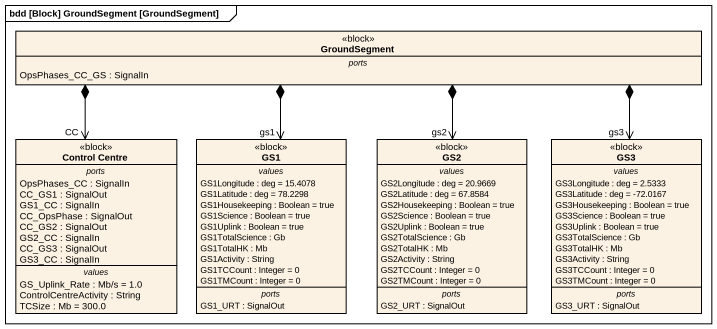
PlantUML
@startuml
mainframe bdd [Block] GroundSegment [GroundSegment]
hide circle
hide empty members
class GroundSegment <<block>> {
  -- ports --
  OpsPhases_CC_GS : SignalIn
}
class "Control Centre" as Control_Centre <<block>> {
  -- ports --
  OpsPhases_CC : SignalIn
  CC_GS1 : SignalOut
  GS1_CC : SignalIn
  CC_OpsPhase : SignalOut
  CC_GS2 : SignalOut
  GS2_CC : SignalIn
  CC_GS3 : SignalOut
  GS3_CC : SignalIn
  -- values --
  GS_Uplink_Rate : Mb/s = 1.0
  ControlCentreActivity : String
  TCSize : Mb = 300.0
}
class GS1 <<block>> {
  -- values --
  GS1Longitude : deg = 15.4078
  GS1Latitude : deg = 78.2298
  GS1Housekeeping : Boolean = true
  GS1Science : Boolean = true
  GS1Uplink : Boolean = true
  GS1TotalScience : Gb
  GS1TotalHK : Mb
  GS1Activity : String
  GS1TCCount : Integer = 0
  GS1TMCount : Integer = 0
  -- ports --
  GS1_URT : SignalOut
}
class GS2 <<block>> {
  -- values --
  GS2Longitude : deg = 20.9669
  GS2Latitude : deg = 67.8584
  GS2Housekeeping : Boolean = true
  GS2Science : Boolean = true
  GS2Uplink : Boolean = true
  GS2TotalScience : Gb
  GS2TotalHK : Mb
  GS2Activity : String
  GS2TCCount : Integer = 0
  GS2TMCount : Integer = 0
  -- ports --
  GS2_URT : SignalOut
}
class GS3 <<block>> {
  -- values --
  GS3Longitude : deg = 2.5333
  GS3Latitude : deg = -72.0167
  GS3Housekeeping : Boolean = true
  GS3Science : Boolean = true
  GS3Uplink : Boolean = true
  GS3TotalScience : Gb
  GS3TotalHK : Mb
  GS3Activity : String
  GS3TCCount : Integer = 0
  GS3TMCount : Integer = 0
  -- ports --
  GS3_URT : SignalOut
}
GroundSegment *--> "CC" Control_Centre
GroundSegment *--> "gs1" GS1
GroundSegment *--> "gs2" GS2
GroundSegment *--> "gs3" GS3
@enduml
